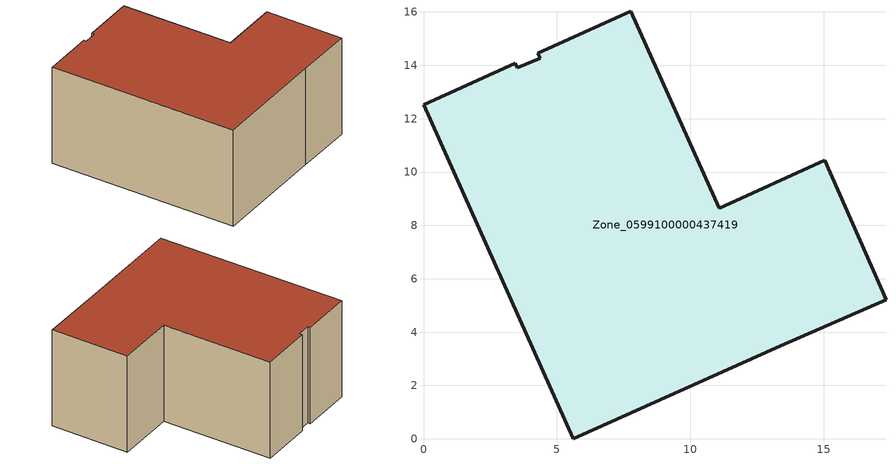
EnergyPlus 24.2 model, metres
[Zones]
Zone_0599100000437419
 floor ground (C_G): 3.51,13.9 4.37,14.26 4.29,14.46 7.77,16.03 11.08,8.65 15.04,10.44 17.33,5.22 13.39,3.48 5.61,0 0,12.52 3.43,14.07 z0
 wall outside (C_F): 11.08,8.65 7.77,16.03 4.29,14.46 4.37,14.26 3.51,13.9 3.43,14.07 0,12.52 5.61,0 13.39,3.48 17.33,5.22 15.04,10.44 11.08,8.65 z0:7.29
 roof outside (C_R): 4.37,14.26 3.51,13.9 3.43,14.07 0,12.52 5.61,0 13.39,3.48 17.33,5.22 15.04,10.44 11.08,8.65 7.77,16.03 4.29,14.46 z7.29
[BUILDING]
Pand.0599100000437419: North Axis=0; Terrain=City; Loads Convergence Tolerance Value=0.04; Temperature Convergence Tolerance Value=0.4; Solar Distribution=FullExterior; Maximum Number of Warmup Days=25; Minimum Number of Warmup Days=1
[Site:Location]
Rotterdam.The.Hague.AP_ZH_NLD Design_Conditions: Latitude=51.96; Longitude=4.45; Time Zone=1; Elevation=-4.5
[SITE:GROUNDTEMPERATURE:BUILDINGSURFACE]
18, 18, 18, 18, 18, 18, 18, 18, 18, 18, 18, 18
[MATERIAL] Thermal Absorptance=0.9; Solar Absorptance=0.7; Visible Absorptance=0.7
Name | Roughness | Thickness | Conductivity | Density | Specific Heat
G.D.2006-2014 | MediumSmooth | 0.15 | 0.06 | 540 | 1210
F.D.2006-2014 | Rough | 0.3 | 0.12 | 1920 | 840
R.D.2006-2014 | MediumRough | 0.2 | 0.08 | 1500 | 1000
[CONSTRUCTION]
C_G: G.D.2006-2014
C_F: F.D.2006-2014
C_R: R.D.2006-2014
[ZONE]
Zone_0599100000437419: Type=1; Multiplier=1; Ceiling Height=Autocalculate; Volume=Autocalculate; Floor Area=autocalculate; Part of Total Floor Area=Yes
[ZONEINFILTRATION:DESIGNFLOWRATE]
Infil_Zone_0599100000437419: Zone or ZoneList or Space or SpaceList=Zone_0599100000437419; Schedule=AlwaysOn; Design Flow Rate Calculation Method=Flow/Area; Flow Rate per Floor Area=0.0021; Constant Term Coefficient=1; Temperature Term Coefficient=0; Velocity Term Coefficient=0; Velocity Squared Term Coefficient=0
[HVACTEMPLATE:ZONE:IDEALLOADSAIRSYSTEM]
Zone_0599100000437419: Maximum Heating Supply Air Temperature=50; Minimum Cooling Supply Air Temperature=13; Maximum Heating Supply Air Humidity Ratio=0.0156; Minimum Cooling Supply Air Humidity Ratio=0.0077; Heating Limit=NoLimit; Cooling Limit=NoLimit; Dehumidification Control Type=ConstantSensibleHeatRatio; Cooling Sensible Heat Ratio=0.7; Dehumidification Setpoint=60; Humidification Control Type=None; Humidification Setpoint=30; Outdoor Air Method=None; Outdoor Air Flow Rate per Person=0.00944; Outdoor Air Flow Rate per Zone Floor Area=0; Outdoor Air Flow Rate per Zone=0; Demand Controlled Ventilation Type=None; Outdoor Air Economizer Type=NoEconomizer; Heat Recovery Type=None; Sensible Heat Recovery Effectiveness=0.7; Latent Heat Recovery Effectiveness=0.65
[ZONECONTROL:THERMOSTAT]
ThermostatControl_Zone_0599100000437419: Zone or ZoneList=Zone_0599100000437419; Control Type Schedule=DualSetpointControlType; Control 1=Thermostat_Zone_0599100000437419; Temperature Difference Between Cutout And Setpoint=0
[THERMOSTATSETPOINT:DUALSETPOINT]
Thermostat_Zone_0599100000437419: Heating Setpoint Temperature Schedule=HeatingSetpoint_Zone_0599100000437419; Cooling Setpoint Temperature Schedule=CoolingSetpoint_Zone_0599100000437419
[SCHEDULE:COMPACT]
HeatingSetpoint_Zone_0599100000437419: Through: 12/31, For: AllDays, Until: 24:00, 21
CoolingSetpoint_Zone_0599100000437419: Through: 12/31, For: AllDays, Until: 24:00, 24
DualSetpointControlType: Through: 12/31, For: AllDays, Until: 24:00, 4
AlwaysOn: Through: 12/31, For: AllDays, Until: 24:00, 1
